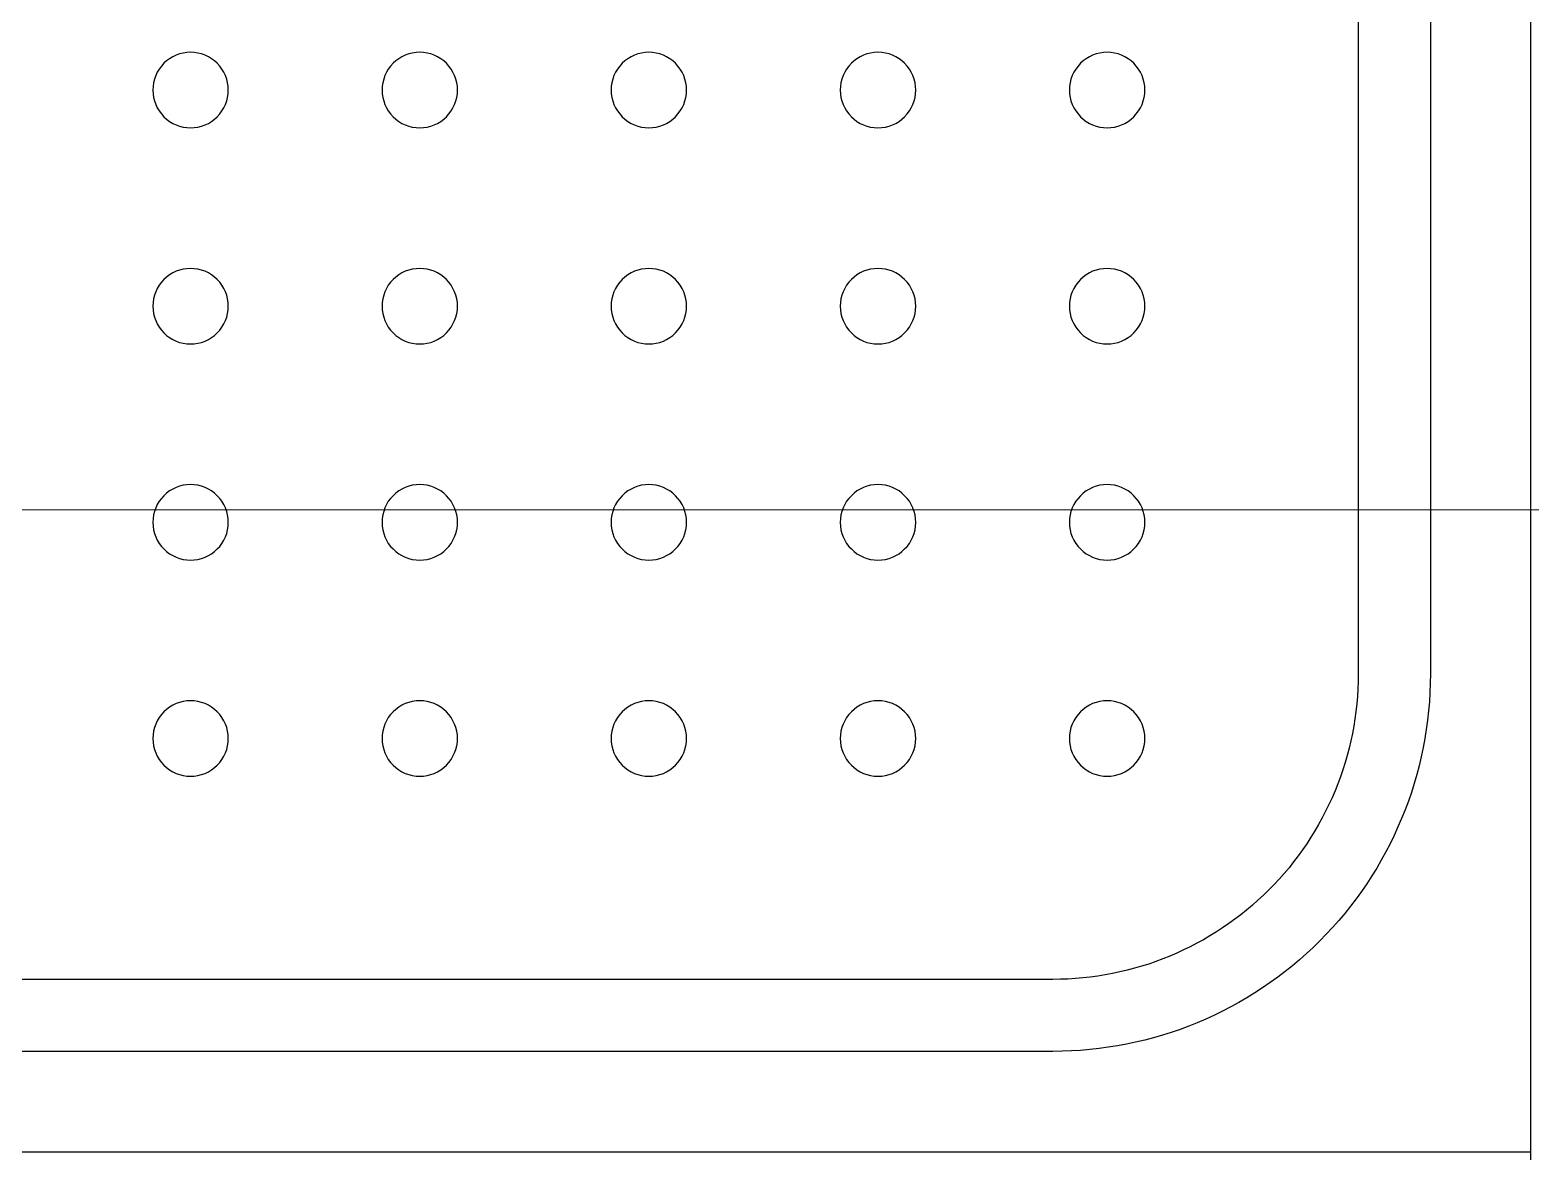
# Model space of a CAD drawing. Header units: millimetres. Extents: x -159872 to 386485, y -250577 to 158966.
# Drawn here: x 159005.1 to 159125.1, y 9979.2 to 10068.9 of the extents above; entities that cross this region are included whole.
import ezdxf

# ---------------------------------------------------------------- set-up
doc = ezdxf.new("R2010")
doc.units = ezdxf.units.MM
doc.layers.get('0').update_dxf_attribs({"lineweight": 25})
doc.layers.add('LDS-equipment-kitchen equipment', color=3, linetype='Continuous', lineweight=13)

# ---------------------------------------------------------------- blocks, each defined once
blk = doc.blocks.new('A$C41f9af21')
at = {"lineweight": 25, "transparency": 33554687}
for points in [[(497, 0, 0), (497, 714, 0)], [(483.2, 488.59, 0), (483.2, 395.22, 0)], [(488.96, 488.59, 0), (488.96, 395.22, 0)], [(458.78, 370.8, 0), (149.13, 370.8, 0)], [(458.78, 365.04, 0), (149.13, 365.04, 0)], [(497, 357, 0), (110.91, 357, 0)], [(497, 357, 0), (110.91, 357, 0)]]:
    blk.add_polyline3d(points, dxfattribs=at)
at = {"lineweight": 25}
for points in [[(386.83, 441.9, 0), (386.84, 441.61, 0), (386.89, 441.31, 0), (386.96, 441.03, 0), (387.06, 440.75, 0), (387.18, 440.48, 0), (387.34, 440.23, 0), (387.51, 439.99, 0), (387.71, 439.77, 0), (387.93, 439.57, 0), (388.17, 439.39, 0), (388.42, 439.24, 0), (388.69, 439.11, 0), (388.97, 439.01, 0), (389.26, 438.94, 0), (389.55, 438.9, 0), (389.85, 438.88, 0), (390.14, 438.9, 0), (390.43, 438.94, 0), (390.72, 439.01, 0), (391, 439.11, 0), (391.27, 439.24, 0), (391.52, 439.39, 0), (391.76, 439.57, 0), (391.98, 439.77, 0), (392.18, 439.99, 0), (392.35, 440.23, 0), (392.51, 440.48, 0), (392.63, 440.75, 0), (392.73, 441.03, 0), (392.8, 441.31, 0), (392.85, 441.61, 0), (392.86, 441.9, 0), (392.85, 442.2, 0), (392.8, 442.49, 0), (392.73, 442.78, 0), (392.63, 443.06, 0), (392.51, 443.32, 0), (392.35, 443.58, 0), (392.18, 443.82, 0), (391.98, 444.04, 0), (391.76, 444.23, 0), (391.52, 444.41, 0), (391.27, 444.56, 0), (391, 444.69, 0), (390.72, 444.79, 0), (390.43, 444.86, 0), (390.14, 444.91, 0), (389.85, 444.92, 0), (389.55, 444.91, 0), (389.26, 444.86, 0), (388.97, 444.79, 0), (388.69, 444.69, 0), (388.42, 444.56, 0), (388.17, 444.41, 0), (387.93, 444.23, 0), (387.71, 444.04, 0), (387.51, 443.82, 0), (387.34, 443.58, 0), (387.18, 443.32, 0), (387.06, 443.06, 0), (386.96, 442.78, 0), (386.89, 442.49, 0), (386.84, 442.2, 0), (386.83, 441.9, 0)], [(405.15, 441.9, 0), (405.16, 441.61, 0), (405.2, 441.31, 0), (405.28, 441.03, 0), (405.38, 440.75, 0), (405.5, 440.48, 0), (405.65, 440.23, 0), (405.83, 439.99, 0), (406.03, 439.77, 0), (406.25, 439.57, 0), (406.49, 439.39, 0), (406.74, 439.24, 0), (407.01, 439.11, 0), (407.29, 439.01, 0), (407.57, 438.94, 0), (407.87, 438.9, 0), (408.16, 438.88, 0), (408.46, 438.9, 0), (408.75, 438.94, 0), (409.04, 439.01, 0), (409.32, 439.11, 0), (409.59, 439.24, 0), (409.84, 439.39, 0), (410.08, 439.57, 0), (410.3, 439.77, 0), (410.5, 439.99, 0), (410.67, 440.23, 0), (410.82, 440.48, 0), (410.95, 440.75, 0), (411.05, 441.03, 0), (411.12, 441.31, 0), (411.17, 441.61, 0), (411.18, 441.9, 0), (411.17, 442.2, 0), (411.12, 442.49, 0), (411.05, 442.78, 0), (410.95, 443.06, 0), (410.82, 443.32, 0), (410.67, 443.58, 0), (410.5, 443.82, 0), (410.3, 444.04, 0), (410.08, 444.23, 0), (409.84, 444.41, 0), (409.59, 444.56, 0), (409.32, 444.69, 0), (409.04, 444.79, 0), (408.75, 444.86, 0), (408.46, 444.91, 0), (408.16, 444.92, 0), (407.87, 444.91, 0), (407.57, 444.86, 0), (407.29, 444.79, 0), (407.01, 444.69, 0), (406.74, 444.56, 0), (406.49, 444.41, 0), (406.25, 444.23, 0), (406.03, 444.04, 0), (405.83, 443.82, 0), (405.65, 443.58, 0), (405.5, 443.32, 0), (405.38, 443.06, 0), (405.28, 442.78, 0), (405.2, 442.49, 0), (405.16, 442.2, 0), (405.15, 441.9, 0)], [(423.46, 441.9, 0), (423.48, 441.61, 0), (423.52, 441.31, 0), (423.59, 441.03, 0), (423.69, 440.75, 0), (423.82, 440.48, 0), (423.97, 440.23, 0), (424.15, 439.99, 0), (424.35, 439.77, 0), (424.57, 439.57, 0), (424.81, 439.39, 0), (425.06, 439.24, 0), (425.33, 439.11, 0), (425.61, 439.01, 0), (425.89, 438.94, 0), (426.19, 438.9, 0), (426.48, 438.88, 0), (426.78, 438.9, 0), (427.07, 438.94, 0), (427.36, 439.01, 0), (427.64, 439.11, 0), (427.9, 439.24, 0), (428.16, 439.39, 0), (428.4, 439.57, 0), (428.62, 439.77, 0), (428.81, 439.99, 0), (428.99, 440.23, 0), (429.14, 440.48, 0), (429.27, 440.75, 0), (429.37, 441.03, 0), (429.44, 441.31, 0), (429.48, 441.61, 0), (429.5, 441.9, 0), (429.48, 442.2, 0), (429.44, 442.49, 0), (429.37, 442.78, 0), (429.27, 443.06, 0), (429.14, 443.32, 0), (428.99, 443.58, 0), (428.81, 443.82, 0), (428.62, 444.04, 0), (428.4, 444.23, 0), (428.16, 444.41, 0), (427.9, 444.56, 0), (427.64, 444.69, 0), (427.36, 444.79, 0), (427.07, 444.86, 0), (426.78, 444.91, 0), (426.48, 444.92, 0), (426.19, 444.91, 0), (425.89, 444.86, 0), (425.61, 444.79, 0), (425.33, 444.69, 0), (425.06, 444.56, 0), (424.81, 444.41, 0), (424.57, 444.23, 0), (424.35, 444.04, 0), (424.15, 443.82, 0), (423.97, 443.58, 0), (423.82, 443.32, 0), (423.69, 443.06, 0), (423.59, 442.78, 0), (423.52, 442.49, 0), (423.48, 442.2, 0), (423.46, 441.9, 0)], [(441.78, 441.9, 0), (441.8, 441.61, 0), (441.84, 441.31, 0), (441.91, 441.03, 0), (442.01, 440.75, 0), (442.14, 440.48, 0), (442.29, 440.23, 0), (442.47, 439.99, 0), (442.67, 439.77, 0), (442.89, 439.57, 0), (443.12, 439.39, 0), (443.38, 439.24, 0), (443.64, 439.11, 0), (443.92, 439.01, 0), (444.21, 438.94, 0), (444.5, 438.9, 0), (444.8, 438.88, 0), (445.1, 438.9, 0), (445.39, 438.94, 0), (445.68, 439.01, 0), (445.95, 439.11, 0), (446.22, 439.24, 0), (446.48, 439.39, 0), (446.71, 439.57, 0), (446.93, 439.77, 0), (447.13, 439.99, 0), (447.31, 440.23, 0), (447.46, 440.48, 0), (447.59, 440.75, 0), (447.69, 441.03, 0), (447.76, 441.31, 0), (447.8, 441.61, 0), (447.82, 441.9, 0), (447.8, 442.2, 0), (447.76, 442.49, 0), (447.69, 442.78, 0), (447.59, 443.06, 0), (447.46, 443.32, 0), (447.31, 443.58, 0), (447.13, 443.82, 0), (446.93, 444.04, 0), (446.71, 444.23, 0), (446.48, 444.41, 0), (446.22, 444.56, 0), (445.95, 444.69, 0), (445.68, 444.79, 0), (445.39, 444.86, 0), (445.1, 444.91, 0), (444.8, 444.92, 0), (444.5, 444.91, 0), (444.21, 444.86, 0), (443.92, 444.79, 0), (443.64, 444.69, 0), (443.38, 444.56, 0), (443.12, 444.41, 0), (442.89, 444.23, 0), (442.67, 444.04, 0), (442.47, 443.82, 0), (442.29, 443.58, 0), (442.14, 443.32, 0), (442.01, 443.06, 0), (441.91, 442.78, 0), (441.84, 442.49, 0), (441.8, 442.2, 0), (441.78, 441.9, 0)], [(460.1, 441.9, 0), (460.11, 441.61, 0), (460.16, 441.31, 0), (460.23, 441.03, 0), (460.33, 440.75, 0), (460.46, 440.48, 0), (460.61, 440.23, 0), (460.79, 439.99, 0), (460.98, 439.77, 0), (461.2, 439.57, 0), (461.44, 439.39, 0), (461.7, 439.24, 0), (461.96, 439.11, 0), (462.24, 439.01, 0), (462.53, 438.94, 0), (462.82, 438.9, 0), (463.12, 438.88, 0), (463.41, 438.9, 0), (463.71, 438.94, 0), (463.99, 439.01, 0), (464.27, 439.11, 0), (464.54, 439.24, 0), (464.79, 439.39, 0), (465.03, 439.57, 0), (465.25, 439.77, 0), (465.45, 439.99, 0), (465.63, 440.23, 0), (465.78, 440.48, 0), (465.91, 440.75, 0), (466.01, 441.03, 0), (466.08, 441.31, 0), (466.12, 441.61, 0), (466.14, 441.9, 0), (466.12, 442.2, 0), (466.08, 442.49, 0), (466.01, 442.78, 0), (465.91, 443.06, 0), (465.78, 443.32, 0), (465.63, 443.58, 0), (465.45, 443.82, 0), (465.25, 444.04, 0), (465.03, 444.23, 0), (464.79, 444.41, 0), (464.54, 444.56, 0), (464.27, 444.69, 0), (463.99, 444.79, 0), (463.71, 444.86, 0), (463.41, 444.91, 0), (463.12, 444.92, 0), (462.82, 444.91, 0), (462.53, 444.86, 0), (462.24, 444.79, 0), (461.96, 444.69, 0), (461.7, 444.56, 0), (461.44, 444.41, 0), (461.2, 444.23, 0), (460.98, 444.04, 0), (460.79, 443.82, 0), (460.61, 443.58, 0), (460.46, 443.32, 0), (460.33, 443.06, 0), (460.23, 442.78, 0), (460.16, 442.49, 0), (460.11, 442.2, 0), (460.1, 441.9, 0)], [(386.83, 424.62, 0), (386.84, 424.32, 0), (386.89, 424.03, 0), (386.96, 423.74, 0), (387.06, 423.47, 0), (387.18, 423.2, 0), (387.34, 422.94, 0), (387.51, 422.71, 0), (387.71, 422.49, 0), (387.93, 422.29, 0), (388.17, 422.11, 0), (388.42, 421.96, 0), (388.69, 421.83, 0), (388.97, 421.73, 0), (389.26, 421.66, 0), (389.55, 421.62, 0), (389.85, 421.6, 0), (390.14, 421.62, 0), (390.43, 421.66, 0), (390.72, 421.73, 0), (391, 421.83, 0), (391.27, 421.96, 0), (391.52, 422.11, 0), (391.76, 422.29, 0), (391.98, 422.49, 0), (392.18, 422.71, 0), (392.35, 422.94, 0), (392.51, 423.2, 0), (392.63, 423.47, 0), (392.73, 423.74, 0), (392.8, 424.03, 0), (392.85, 424.32, 0), (392.86, 424.62, 0), (392.85, 424.92, 0), (392.8, 425.21, 0), (392.73, 425.5, 0), (392.63, 425.78, 0), (392.51, 426.04, 0), (392.35, 426.3, 0), (392.18, 426.54, 0), (391.98, 426.75, 0), (391.76, 426.95, 0), (391.52, 427.13, 0), (391.27, 427.28, 0), (391, 427.41, 0), (390.72, 427.51, 0), (390.43, 427.58, 0), (390.14, 427.62, 0), (389.85, 427.64, 0), (389.55, 427.62, 0), (389.26, 427.58, 0), (388.97, 427.51, 0), (388.69, 427.41, 0), (388.42, 427.28, 0), (388.17, 427.13, 0), (387.93, 426.95, 0), (387.71, 426.75, 0), (387.51, 426.54, 0), (387.34, 426.3, 0), (387.18, 426.04, 0), (387.06, 425.78, 0), (386.96, 425.5, 0), (386.89, 425.21, 0), (386.84, 424.92, 0), (386.83, 424.62, 0)], [(405.15, 424.62, 0), (405.16, 424.32, 0), (405.2, 424.03, 0), (405.28, 423.74, 0), (405.38, 423.47, 0), (405.5, 423.2, 0), (405.65, 422.94, 0), (405.83, 422.71, 0), (406.03, 422.49, 0), (406.25, 422.29, 0), (406.49, 422.11, 0), (406.74, 421.96, 0), (407.01, 421.83, 0), (407.29, 421.73, 0), (407.57, 421.66, 0), (407.87, 421.62, 0), (408.16, 421.6, 0), (408.46, 421.62, 0), (408.75, 421.66, 0), (409.04, 421.73, 0), (409.32, 421.83, 0), (409.59, 421.96, 0), (409.84, 422.11, 0), (410.08, 422.29, 0), (410.3, 422.49, 0), (410.5, 422.71, 0), (410.67, 422.94, 0), (410.82, 423.2, 0), (410.95, 423.47, 0), (411.05, 423.74, 0), (411.12, 424.03, 0), (411.17, 424.32, 0), (411.18, 424.62, 0), (411.17, 424.92, 0), (411.12, 425.21, 0), (411.05, 425.5, 0), (410.95, 425.78, 0), (410.82, 426.04, 0), (410.67, 426.3, 0), (410.5, 426.54, 0), (410.3, 426.75, 0), (410.08, 426.95, 0), (409.84, 427.13, 0), (409.59, 427.28, 0), (409.32, 427.41, 0), (409.04, 427.51, 0), (408.75, 427.58, 0), (408.46, 427.62, 0), (408.16, 427.64, 0), (407.87, 427.62, 0), (407.57, 427.58, 0), (407.29, 427.51, 0), (407.01, 427.41, 0), (406.74, 427.28, 0), (406.49, 427.13, 0), (406.25, 426.95, 0), (406.03, 426.75, 0), (405.83, 426.54, 0), (405.65, 426.3, 0), (405.5, 426.04, 0), (405.38, 425.78, 0), (405.28, 425.5, 0), (405.2, 425.21, 0), (405.16, 424.92, 0), (405.15, 424.62, 0)], [(423.46, 424.62, 0), (423.48, 424.32, 0), (423.52, 424.03, 0), (423.59, 423.74, 0), (423.69, 423.47, 0), (423.82, 423.2, 0), (423.97, 422.94, 0), (424.15, 422.71, 0), (424.35, 422.49, 0), (424.57, 422.29, 0), (424.81, 422.11, 0), (425.06, 421.96, 0), (425.33, 421.83, 0), (425.61, 421.73, 0), (425.89, 421.66, 0), (426.19, 421.62, 0), (426.48, 421.6, 0), (426.78, 421.62, 0), (427.07, 421.66, 0), (427.36, 421.73, 0), (427.64, 421.83, 0), (427.9, 421.96, 0), (428.16, 422.11, 0), (428.4, 422.29, 0), (428.62, 422.49, 0), (428.81, 422.71, 0), (428.99, 422.94, 0), (429.14, 423.2, 0), (429.27, 423.47, 0), (429.37, 423.74, 0), (429.44, 424.03, 0), (429.48, 424.32, 0), (429.5, 424.62, 0), (429.48, 424.92, 0), (429.44, 425.21, 0), (429.37, 425.5, 0), (429.27, 425.78, 0), (429.14, 426.04, 0), (428.99, 426.3, 0), (428.81, 426.54, 0), (428.62, 426.75, 0), (428.4, 426.95, 0), (428.16, 427.13, 0), (427.9, 427.28, 0), (427.64, 427.41, 0), (427.36, 427.51, 0), (427.07, 427.58, 0), (426.78, 427.62, 0), (426.48, 427.64, 0), (426.19, 427.62, 0), (425.89, 427.58, 0), (425.61, 427.51, 0), (425.33, 427.41, 0), (425.06, 427.28, 0), (424.81, 427.13, 0), (424.57, 426.95, 0), (424.35, 426.75, 0), (424.15, 426.54, 0), (423.97, 426.3, 0), (423.82, 426.04, 0), (423.69, 425.78, 0), (423.59, 425.5, 0), (423.52, 425.21, 0), (423.48, 424.92, 0), (423.46, 424.62, 0)], [(441.78, 424.62, 0), (441.8, 424.32, 0), (441.84, 424.03, 0), (441.91, 423.74, 0), (442.01, 423.47, 0), (442.14, 423.2, 0), (442.29, 422.94, 0), (442.47, 422.71, 0), (442.67, 422.49, 0), (442.89, 422.29, 0), (443.12, 422.11, 0), (443.38, 421.96, 0), (443.64, 421.83, 0), (443.92, 421.73, 0), (444.21, 421.66, 0), (444.5, 421.62, 0), (444.8, 421.6, 0), (445.1, 421.62, 0), (445.39, 421.66, 0), (445.68, 421.73, 0), (445.95, 421.83, 0), (446.22, 421.96, 0), (446.48, 422.11, 0), (446.71, 422.29, 0), (446.93, 422.49, 0), (447.13, 422.71, 0), (447.31, 422.94, 0), (447.46, 423.2, 0), (447.59, 423.47, 0), (447.69, 423.74, 0), (447.76, 424.03, 0), (447.8, 424.32, 0), (447.82, 424.62, 0), (447.8, 424.92, 0), (447.76, 425.21, 0), (447.69, 425.5, 0), (447.59, 425.78, 0), (447.46, 426.04, 0), (447.31, 426.3, 0), (447.13, 426.54, 0), (446.93, 426.75, 0), (446.71, 426.95, 0), (446.48, 427.13, 0), (446.22, 427.28, 0), (445.95, 427.41, 0), (445.68, 427.51, 0), (445.39, 427.58, 0), (445.1, 427.62, 0), (444.8, 427.64, 0), (444.5, 427.62, 0), (444.21, 427.58, 0), (443.92, 427.51, 0), (443.64, 427.41, 0), (443.38, 427.28, 0), (443.12, 427.13, 0), (442.89, 426.95, 0), (442.67, 426.75, 0), (442.47, 426.54, 0), (442.29, 426.3, 0), (442.14, 426.04, 0), (442.01, 425.78, 0), (441.91, 425.5, 0), (441.84, 425.21, 0), (441.8, 424.92, 0), (441.78, 424.62, 0)], [(460.1, 424.62, 0), (460.11, 424.32, 0), (460.16, 424.03, 0), (460.23, 423.74, 0), (460.33, 423.47, 0), (460.46, 423.2, 0), (460.61, 422.94, 0), (460.79, 422.71, 0), (460.98, 422.49, 0), (461.2, 422.29, 0), (461.44, 422.11, 0), (461.7, 421.96, 0), (461.96, 421.83, 0), (462.24, 421.73, 0), (462.53, 421.66, 0), (462.82, 421.62, 0), (463.12, 421.6, 0), (463.41, 421.62, 0), (463.71, 421.66, 0), (463.99, 421.73, 0), (464.27, 421.83, 0), (464.54, 421.96, 0), (464.79, 422.11, 0), (465.03, 422.29, 0), (465.25, 422.49, 0), (465.45, 422.71, 0), (465.63, 422.94, 0), (465.78, 423.2, 0), (465.91, 423.47, 0), (466.01, 423.74, 0), (466.08, 424.03, 0), (466.12, 424.32, 0), (466.14, 424.62, 0), (466.12, 424.92, 0), (466.08, 425.21, 0), (466.01, 425.5, 0), (465.91, 425.78, 0), (465.78, 426.04, 0), (465.63, 426.3, 0), (465.45, 426.54, 0), (465.25, 426.75, 0), (465.03, 426.95, 0), (464.79, 427.13, 0), (464.54, 427.28, 0), (464.27, 427.41, 0), (463.99, 427.51, 0), (463.71, 427.58, 0), (463.41, 427.62, 0), (463.12, 427.64, 0), (462.82, 427.62, 0), (462.53, 427.58, 0), (462.24, 427.51, 0), (461.96, 427.41, 0), (461.7, 427.28, 0), (461.44, 427.13, 0), (461.2, 426.95, 0), (460.98, 426.75, 0), (460.79, 426.54, 0), (460.61, 426.3, 0), (460.46, 426.04, 0), (460.33, 425.78, 0), (460.23, 425.5, 0), (460.16, 425.21, 0), (460.11, 424.92, 0), (460.1, 424.62, 0)], [(386.83, 407.34, 0), (386.84, 407.04, 0), (386.89, 406.75, 0), (386.96, 406.46, 0), (387.06, 406.18, 0), (387.18, 405.92, 0), (387.34, 405.66, 0), (387.51, 405.42, 0), (387.71, 405.21, 0), (387.93, 405.01, 0), (388.17, 404.83, 0), (388.42, 404.68, 0), (388.69, 404.55, 0), (388.97, 404.45, 0), (389.26, 404.38, 0), (389.55, 404.34, 0), (389.85, 404.32, 0), (390.14, 404.34, 0), (390.43, 404.38, 0), (390.72, 404.45, 0), (391, 404.55, 0), (391.27, 404.68, 0), (391.52, 404.83, 0), (391.76, 405.01, 0), (391.98, 405.21, 0), (392.18, 405.42, 0), (392.35, 405.66, 0), (392.51, 405.92, 0), (392.63, 406.18, 0), (392.73, 406.46, 0), (392.8, 406.75, 0), (392.85, 407.04, 0), (392.86, 407.34, 0), (392.85, 407.64, 0), (392.8, 407.93, 0), (392.73, 408.22, 0), (392.63, 408.49, 0), (392.51, 408.76, 0), (392.35, 409.02, 0), (392.18, 409.25, 0), (391.98, 409.47, 0), (391.76, 409.67, 0), (391.52, 409.85, 0), (391.27, 410, 0), (391, 410.13, 0), (390.72, 410.23, 0), (390.43, 410.3, 0), (390.14, 410.34, 0), (389.85, 410.36, 0), (389.55, 410.34, 0), (389.26, 410.3, 0), (388.97, 410.23, 0), (388.69, 410.13, 0), (388.42, 410, 0), (388.17, 409.85, 0), (387.93, 409.67, 0), (387.71, 409.47, 0), (387.51, 409.25, 0), (387.34, 409.02, 0), (387.18, 408.76, 0), (387.06, 408.49, 0), (386.96, 408.22, 0), (386.89, 407.93, 0), (386.84, 407.64, 0), (386.83, 407.34, 0)], [(405.15, 407.34, 0), (405.16, 407.04, 0), (405.2, 406.75, 0), (405.28, 406.46, 0), (405.38, 406.18, 0), (405.5, 405.92, 0), (405.65, 405.66, 0), (405.83, 405.42, 0), (406.03, 405.21, 0), (406.25, 405.01, 0), (406.49, 404.83, 0), (406.74, 404.68, 0), (407.01, 404.55, 0), (407.29, 404.45, 0), (407.57, 404.38, 0), (407.87, 404.34, 0), (408.16, 404.32, 0), (408.46, 404.34, 0), (408.75, 404.38, 0), (409.04, 404.45, 0), (409.32, 404.55, 0), (409.59, 404.68, 0), (409.84, 404.83, 0), (410.08, 405.01, 0), (410.3, 405.21, 0), (410.5, 405.42, 0), (410.67, 405.66, 0), (410.82, 405.92, 0), (410.95, 406.18, 0), (411.05, 406.46, 0), (411.12, 406.75, 0), (411.17, 407.04, 0), (411.18, 407.34, 0), (411.17, 407.64, 0), (411.12, 407.93, 0), (411.05, 408.22, 0), (410.95, 408.49, 0), (410.82, 408.76, 0), (410.67, 409.02, 0), (410.5, 409.25, 0), (410.3, 409.47, 0), (410.08, 409.67, 0), (409.84, 409.85, 0), (409.59, 410, 0), (409.32, 410.13, 0), (409.04, 410.23, 0), (408.75, 410.3, 0), (408.46, 410.34, 0), (408.16, 410.36, 0), (407.87, 410.34, 0), (407.57, 410.3, 0), (407.29, 410.23, 0), (407.01, 410.13, 0), (406.74, 410, 0), (406.49, 409.85, 0), (406.25, 409.67, 0), (406.03, 409.47, 0), (405.83, 409.25, 0), (405.65, 409.02, 0), (405.5, 408.76, 0), (405.38, 408.49, 0), (405.28, 408.22, 0), (405.2, 407.93, 0), (405.16, 407.64, 0), (405.15, 407.34, 0)], [(423.46, 407.34, 0), (423.48, 407.04, 0), (423.52, 406.75, 0), (423.59, 406.46, 0), (423.69, 406.18, 0), (423.82, 405.92, 0), (423.97, 405.66, 0), (424.15, 405.42, 0), (424.35, 405.21, 0), (424.57, 405.01, 0), (424.81, 404.83, 0), (425.06, 404.68, 0), (425.33, 404.55, 0), (425.61, 404.45, 0), (425.89, 404.38, 0), (426.19, 404.34, 0), (426.48, 404.32, 0), (426.78, 404.34, 0), (427.07, 404.38, 0), (427.36, 404.45, 0), (427.64, 404.55, 0), (427.9, 404.68, 0), (428.16, 404.83, 0), (428.4, 405.01, 0), (428.62, 405.21, 0), (428.81, 405.42, 0), (428.99, 405.66, 0), (429.14, 405.92, 0), (429.27, 406.18, 0), (429.37, 406.46, 0), (429.44, 406.75, 0), (429.48, 407.04, 0), (429.5, 407.34, 0), (429.48, 407.64, 0), (429.44, 407.93, 0), (429.37, 408.22, 0), (429.27, 408.49, 0), (429.14, 408.76, 0), (428.99, 409.02, 0), (428.81, 409.25, 0), (428.62, 409.47, 0), (428.4, 409.67, 0), (428.16, 409.85, 0), (427.9, 410, 0), (427.64, 410.13, 0), (427.36, 410.23, 0), (427.07, 410.3, 0), (426.78, 410.34, 0), (426.48, 410.36, 0), (426.19, 410.34, 0), (425.89, 410.3, 0), (425.61, 410.23, 0), (425.33, 410.13, 0), (425.06, 410, 0), (424.81, 409.85, 0), (424.57, 409.67, 0), (424.35, 409.47, 0), (424.15, 409.25, 0), (423.97, 409.02, 0), (423.82, 408.76, 0), (423.69, 408.49, 0), (423.59, 408.22, 0), (423.52, 407.93, 0), (423.48, 407.64, 0), (423.46, 407.34, 0)], [(441.78, 407.34, 0), (441.8, 407.04, 0), (441.84, 406.75, 0), (441.91, 406.46, 0), (442.01, 406.18, 0), (442.14, 405.92, 0), (442.29, 405.66, 0), (442.47, 405.42, 0), (442.67, 405.21, 0), (442.89, 405.01, 0), (443.12, 404.83, 0), (443.38, 404.68, 0), (443.64, 404.55, 0), (443.92, 404.45, 0), (444.21, 404.38, 0), (444.5, 404.34, 0), (444.8, 404.32, 0), (445.1, 404.34, 0), (445.39, 404.38, 0), (445.68, 404.45, 0), (445.95, 404.55, 0), (446.22, 404.68, 0), (446.48, 404.83, 0), (446.71, 405.01, 0), (446.93, 405.21, 0), (447.13, 405.42, 0), (447.31, 405.66, 0), (447.46, 405.92, 0), (447.59, 406.18, 0), (447.69, 406.46, 0), (447.76, 406.75, 0), (447.8, 407.04, 0), (447.82, 407.34, 0), (447.8, 407.64, 0), (447.76, 407.93, 0), (447.69, 408.22, 0), (447.59, 408.49, 0), (447.46, 408.76, 0), (447.31, 409.02, 0), (447.13, 409.25, 0), (446.93, 409.47, 0), (446.71, 409.67, 0), (446.48, 409.85, 0), (446.22, 410, 0), (445.95, 410.13, 0), (445.68, 410.23, 0), (445.39, 410.3, 0), (445.1, 410.34, 0), (444.8, 410.36, 0), (444.5, 410.34, 0), (444.21, 410.3, 0), (443.92, 410.23, 0), (443.64, 410.13, 0), (443.38, 410, 0), (443.12, 409.85, 0), (442.89, 409.67, 0), (442.67, 409.47, 0), (442.47, 409.25, 0), (442.29, 409.02, 0), (442.14, 408.76, 0), (442.01, 408.49, 0), (441.91, 408.22, 0), (441.84, 407.93, 0), (441.8, 407.64, 0), (441.78, 407.34, 0)], [(460.1, 407.34, 0), (460.11, 407.04, 0), (460.16, 406.75, 0), (460.23, 406.46, 0), (460.33, 406.18, 0), (460.46, 405.92, 0), (460.61, 405.66, 0), (460.79, 405.42, 0), (460.98, 405.21, 0), (461.2, 405.01, 0), (461.44, 404.83, 0), (461.7, 404.68, 0), (461.96, 404.55, 0), (462.24, 404.45, 0), (462.53, 404.38, 0), (462.82, 404.34, 0), (463.12, 404.32, 0), (463.41, 404.34, 0), (463.71, 404.38, 0), (463.99, 404.45, 0), (464.27, 404.55, 0), (464.54, 404.68, 0), (464.79, 404.83, 0), (465.03, 405.01, 0), (465.25, 405.21, 0), (465.45, 405.42, 0), (465.63, 405.66, 0), (465.78, 405.92, 0), (465.91, 406.18, 0), (466.01, 406.46, 0), (466.08, 406.75, 0), (466.12, 407.04, 0), (466.14, 407.34, 0), (466.12, 407.64, 0), (466.08, 407.93, 0), (466.01, 408.22, 0), (465.91, 408.49, 0), (465.78, 408.76, 0), (465.63, 409.02, 0), (465.45, 409.25, 0), (465.25, 409.47, 0), (465.03, 409.67, 0), (464.79, 409.85, 0), (464.54, 410, 0), (464.27, 410.13, 0), (463.99, 410.23, 0), (463.71, 410.3, 0), (463.41, 410.34, 0), (463.12, 410.36, 0), (462.82, 410.34, 0), (462.53, 410.3, 0), (462.24, 410.23, 0), (461.96, 410.13, 0), (461.7, 410, 0), (461.44, 409.85, 0), (461.2, 409.67, 0), (460.98, 409.47, 0), (460.79, 409.25, 0), (460.61, 409.02, 0), (460.46, 408.76, 0), (460.33, 408.49, 0), (460.23, 408.22, 0), (460.16, 407.93, 0), (460.11, 407.64, 0), (460.1, 407.34, 0)], [(488.96, 395.22, 0), (488.95, 394.48, 0), (488.92, 393.74, 0), (488.88, 393, 0), (488.82, 392.26, 0), (488.73, 391.52, 0), (488.63, 390.79, 0), (488.52, 390.06, 0), (488.38, 389.33, 0), (488.23, 388.6, 0), (488.06, 387.88, 0), (487.87, 387.17, 0), (487.66, 386.46, 0), (487.44, 385.75, 0), (487.2, 385.05, 0), (486.94, 384.36, 0), (486.66, 383.67, 0), (486.37, 382.99, 0), (486.06, 382.31, 0), (485.74, 381.65, 0), (485.4, 380.99, 0), (485.04, 380.34, 0), (484.67, 379.7, 0), (484.28, 379.07, 0), (483.88, 378.45, 0), (483.46, 377.84, 0), (483.02, 377.24, 0), (482.57, 376.65, 0), (482.11, 376.07, 0), (481.63, 375.51, 0), (481.14, 374.95, 0), (480.64, 374.41, 0), (480.12, 373.88, 0), (479.59, 373.36, 0), (479.05, 372.86, 0), (478.49, 372.37, 0), (477.93, 371.89, 0), (477.35, 371.43, 0), (476.76, 370.98, 0), (476.16, 370.54, 0), (475.55, 370.13, 0), (474.93, 369.72, 0), (474.3, 369.33, 0), (473.66, 368.96, 0), (473.01, 368.6, 0), (472.35, 368.26, 0), (471.69, 367.94, 0), (471.01, 367.63, 0), (470.33, 367.34, 0), (469.64, 367.06, 0), (468.95, 366.8, 0), (468.25, 366.56, 0), (467.54, 366.34, 0), (466.83, 366.13, 0), (466.12, 365.94, 0), (465.4, 365.77, 0), (464.67, 365.62, 0), (463.94, 365.48, 0), (463.21, 365.37, 0), (462.48, 365.27, 0), (461.74, 365.19, 0), (461, 365.12, 0), (460.27, 365.08, 0), (459.53, 365.05, 0), (458.78, 365.04, 0)], [(483.2, 395.22, 0), (483.19, 394.62, 0), (483.17, 394.02, 0), (483.13, 393.42, 0), (483.08, 392.82, 0), (483.01, 392.23, 0), (482.93, 391.63, 0), (482.84, 391.04, 0), (482.73, 390.45, 0), (482.61, 389.87, 0), (482.47, 389.28, 0), (482.31, 388.7, 0), (482.15, 388.13, 0), (481.97, 387.56, 0), (481.77, 386.99, 0), (481.56, 386.43, 0), (481.34, 385.87, 0), (481.1, 385.32, 0), (480.85, 384.78, 0), (480.59, 384.24, 0), (480.32, 383.71, 0), (480.03, 383.18, 0), (479.72, 382.67, 0), (479.41, 382.16, 0), (479.08, 381.65, 0), (478.74, 381.16, 0), (478.39, 380.67, 0), (478.03, 380.2, 0), (477.66, 379.73, 0), (477.27, 379.27, 0), (476.87, 378.82, 0), (476.47, 378.38, 0), (476.05, 377.95, 0), (475.62, 377.53, 0), (475.18, 377.13, 0), (474.73, 376.73, 0), (474.27, 376.34, 0), (473.8, 375.97, 0), (473.33, 375.61, 0), (472.84, 375.26, 0), (472.35, 374.92, 0), (471.85, 374.59, 0), (471.34, 374.28, 0), (470.82, 373.97, 0), (470.29, 373.69, 0), (469.76, 373.41, 0), (469.22, 373.15, 0), (468.68, 372.9, 0), (468.13, 372.66, 0), (467.57, 372.44, 0), (467.01, 372.23, 0), (466.44, 372.03, 0), (465.87, 371.85, 0), (465.3, 371.69, 0), (464.72, 371.53, 0), (464.13, 371.4, 0), (463.55, 371.27, 0), (462.96, 371.16, 0), (462.37, 371.07, 0), (461.77, 370.99, 0), (461.18, 370.92, 0), (460.58, 370.87, 0), (459.98, 370.83, 0), (459.38, 370.81, 0), (458.78, 370.8, 0)], [(386.83, 390.06, 0), (386.84, 389.76, 0), (386.89, 389.47, 0), (386.96, 389.18, 0), (387.06, 388.9, 0), (387.18, 388.64, 0), (387.34, 388.38, 0), (387.51, 388.14, 0), (387.71, 387.92, 0), (387.93, 387.73, 0), (388.17, 387.55, 0), (388.42, 387.4, 0), (388.69, 387.27, 0), (388.97, 387.17, 0), (389.26, 387.1, 0), (389.55, 387.05, 0), (389.85, 387.04, 0), (390.14, 387.05, 0), (390.43, 387.1, 0), (390.72, 387.17, 0), (391, 387.27, 0), (391.27, 387.4, 0), (391.52, 387.55, 0), (391.76, 387.73, 0), (391.98, 387.92, 0), (392.18, 388.14, 0), (392.35, 388.38, 0), (392.51, 388.64, 0), (392.63, 388.9, 0), (392.73, 389.18, 0), (392.8, 389.47, 0), (392.85, 389.76, 0), (392.86, 390.06, 0), (392.85, 390.35, 0), (392.8, 390.65, 0), (392.73, 390.93, 0), (392.63, 391.21, 0), (392.51, 391.48, 0), (392.35, 391.73, 0), (392.18, 391.97, 0), (391.98, 392.19, 0), (391.76, 392.39, 0), (391.52, 392.57, 0), (391.27, 392.72, 0), (391, 392.85, 0), (390.72, 392.95, 0), (390.43, 393.02, 0), (390.14, 393.06, 0), (389.85, 393.08, 0), (389.55, 393.06, 0), (389.26, 393.02, 0), (388.97, 392.95, 0), (388.69, 392.85, 0), (388.42, 392.72, 0), (388.17, 392.57, 0), (387.93, 392.39, 0), (387.71, 392.19, 0), (387.51, 391.97, 0), (387.34, 391.73, 0), (387.18, 391.48, 0), (387.06, 391.21, 0), (386.96, 390.93, 0), (386.89, 390.65, 0), (386.84, 390.35, 0), (386.83, 390.06, 0)], [(405.15, 390.06, 0), (405.16, 389.76, 0), (405.2, 389.47, 0), (405.28, 389.18, 0), (405.38, 388.9, 0), (405.5, 388.64, 0), (405.65, 388.38, 0), (405.83, 388.14, 0), (406.03, 387.92, 0), (406.25, 387.73, 0), (406.49, 387.55, 0), (406.74, 387.4, 0), (407.01, 387.27, 0), (407.29, 387.17, 0), (407.57, 387.1, 0), (407.87, 387.05, 0), (408.16, 387.04, 0), (408.46, 387.05, 0), (408.75, 387.1, 0), (409.04, 387.17, 0), (409.32, 387.27, 0), (409.59, 387.4, 0), (409.84, 387.55, 0), (410.08, 387.73, 0), (410.3, 387.92, 0), (410.5, 388.14, 0), (410.67, 388.38, 0), (410.82, 388.64, 0), (410.95, 388.9, 0), (411.05, 389.18, 0), (411.12, 389.47, 0), (411.17, 389.76, 0), (411.18, 390.06, 0), (411.17, 390.35, 0), (411.12, 390.65, 0), (411.05, 390.93, 0), (410.95, 391.21, 0), (410.82, 391.48, 0), (410.67, 391.73, 0), (410.5, 391.97, 0), (410.3, 392.19, 0), (410.08, 392.39, 0), (409.84, 392.57, 0), (409.59, 392.72, 0), (409.32, 392.85, 0), (409.04, 392.95, 0), (408.75, 393.02, 0), (408.46, 393.06, 0), (408.16, 393.08, 0), (407.87, 393.06, 0), (407.57, 393.02, 0), (407.29, 392.95, 0), (407.01, 392.85, 0), (406.74, 392.72, 0), (406.49, 392.57, 0), (406.25, 392.39, 0), (406.03, 392.19, 0), (405.83, 391.97, 0), (405.65, 391.73, 0), (405.5, 391.48, 0), (405.38, 391.21, 0), (405.28, 390.93, 0), (405.2, 390.65, 0), (405.16, 390.35, 0), (405.15, 390.06, 0)], [(423.46, 390.06, 0), (423.48, 389.76, 0), (423.52, 389.47, 0), (423.59, 389.18, 0), (423.69, 388.9, 0), (423.82, 388.64, 0), (423.97, 388.38, 0), (424.15, 388.14, 0), (424.35, 387.92, 0), (424.57, 387.73, 0), (424.81, 387.55, 0), (425.06, 387.4, 0), (425.33, 387.27, 0), (425.61, 387.17, 0), (425.89, 387.1, 0), (426.19, 387.05, 0), (426.48, 387.04, 0), (426.78, 387.05, 0), (427.07, 387.1, 0), (427.36, 387.17, 0), (427.64, 387.27, 0), (427.9, 387.4, 0), (428.16, 387.55, 0), (428.4, 387.73, 0), (428.62, 387.92, 0), (428.81, 388.14, 0), (428.99, 388.38, 0), (429.14, 388.64, 0), (429.27, 388.9, 0), (429.37, 389.18, 0), (429.44, 389.47, 0), (429.48, 389.76, 0), (429.5, 390.06, 0), (429.48, 390.35, 0), (429.44, 390.65, 0), (429.37, 390.93, 0), (429.27, 391.21, 0), (429.14, 391.48, 0), (428.99, 391.73, 0), (428.81, 391.97, 0), (428.62, 392.19, 0), (428.4, 392.39, 0), (428.16, 392.57, 0), (427.9, 392.72, 0), (427.64, 392.85, 0), (427.36, 392.95, 0), (427.07, 393.02, 0), (426.78, 393.06, 0), (426.48, 393.08, 0), (426.19, 393.06, 0), (425.89, 393.02, 0), (425.61, 392.95, 0), (425.33, 392.85, 0), (425.06, 392.72, 0), (424.81, 392.57, 0), (424.57, 392.39, 0), (424.35, 392.19, 0), (424.15, 391.97, 0), (423.97, 391.73, 0), (423.82, 391.48, 0), (423.69, 391.21, 0), (423.59, 390.93, 0), (423.52, 390.65, 0), (423.48, 390.35, 0), (423.46, 390.06, 0)], [(441.78, 390.06, 0), (441.8, 389.76, 0), (441.84, 389.47, 0), (441.91, 389.18, 0), (442.01, 388.9, 0), (442.14, 388.64, 0), (442.29, 388.38, 0), (442.47, 388.14, 0), (442.67, 387.92, 0), (442.89, 387.73, 0), (443.12, 387.55, 0), (443.38, 387.4, 0), (443.64, 387.27, 0), (443.92, 387.17, 0), (444.21, 387.1, 0), (444.5, 387.05, 0), (444.8, 387.04, 0), (445.1, 387.05, 0), (445.39, 387.1, 0), (445.68, 387.17, 0), (445.95, 387.27, 0), (446.22, 387.4, 0), (446.48, 387.55, 0), (446.71, 387.73, 0), (446.93, 387.92, 0), (447.13, 388.14, 0), (447.31, 388.38, 0), (447.46, 388.64, 0), (447.59, 388.9, 0), (447.69, 389.18, 0), (447.76, 389.47, 0), (447.8, 389.76, 0), (447.82, 390.06, 0), (447.8, 390.35, 0), (447.76, 390.65, 0), (447.69, 390.93, 0), (447.59, 391.21, 0), (447.46, 391.48, 0), (447.31, 391.73, 0), (447.13, 391.97, 0), (446.93, 392.19, 0), (446.71, 392.39, 0), (446.48, 392.57, 0), (446.22, 392.72, 0), (445.95, 392.85, 0), (445.68, 392.95, 0), (445.39, 393.02, 0), (445.1, 393.06, 0), (444.8, 393.08, 0), (444.5, 393.06, 0), (444.21, 393.02, 0), (443.92, 392.95, 0), (443.64, 392.85, 0), (443.38, 392.72, 0), (443.12, 392.57, 0), (442.89, 392.39, 0), (442.67, 392.19, 0), (442.47, 391.97, 0), (442.29, 391.73, 0), (442.14, 391.48, 0), (442.01, 391.21, 0), (441.91, 390.93, 0), (441.84, 390.65, 0), (441.8, 390.35, 0), (441.78, 390.06, 0)], [(460.1, 390.06, 0), (460.11, 389.76, 0), (460.16, 389.47, 0), (460.23, 389.18, 0), (460.33, 388.9, 0), (460.46, 388.64, 0), (460.61, 388.38, 0), (460.79, 388.14, 0), (460.98, 387.92, 0), (461.2, 387.73, 0), (461.44, 387.55, 0), (461.7, 387.4, 0), (461.96, 387.27, 0), (462.24, 387.17, 0), (462.53, 387.1, 0), (462.82, 387.05, 0), (463.12, 387.04, 0), (463.41, 387.05, 0), (463.71, 387.1, 0), (463.99, 387.17, 0), (464.27, 387.27, 0), (464.54, 387.4, 0), (464.79, 387.55, 0), (465.03, 387.73, 0), (465.25, 387.92, 0), (465.45, 388.14, 0), (465.63, 388.38, 0), (465.78, 388.64, 0), (465.91, 388.9, 0), (466.01, 389.18, 0), (466.08, 389.47, 0), (466.12, 389.76, 0), (466.14, 390.06, 0), (466.12, 390.35, 0), (466.08, 390.65, 0), (466.01, 390.93, 0), (465.91, 391.21, 0), (465.78, 391.48, 0), (465.63, 391.73, 0), (465.45, 391.97, 0), (465.25, 392.19, 0), (465.03, 392.39, 0), (464.79, 392.57, 0), (464.54, 392.72, 0), (464.27, 392.85, 0), (463.99, 392.95, 0), (463.71, 393.02, 0), (463.41, 393.06, 0), (463.12, 393.08, 0), (462.82, 393.06, 0), (462.53, 393.02, 0), (462.24, 392.95, 0), (461.96, 392.85, 0), (461.7, 392.72, 0), (461.44, 392.57, 0), (461.2, 392.39, 0), (460.98, 392.19, 0), (460.79, 391.97, 0), (460.61, 391.73, 0), (460.46, 391.48, 0), (460.33, 391.21, 0), (460.23, 390.93, 0), (460.16, 390.65, 0), (460.11, 390.35, 0), (460.1, 390.06, 0)]]:
    blk.add_polyline3d(points, dxfattribs=at)
blk = doc.blocks.new('Group-410')
at = {"layer": 'LDS-equipment-kitchen equipment'}
blk.add_line((97455.18, 46488.12), (98954.63, 46488.07), dxfattribs=at)
at = {"layer": 'LDS-equipment-kitchen equipment', "rotation": 359.9999999945186}
blk.add_blockref('A$C41f9af21', (97954.62, 46079.75), dxfattribs=at)

msp = doc.modelspace()

# ---------------------------------------------------------------- block references
at = {"layer": 'LDS-equipment-kitchen equipment', "color": 7}
msp.add_blockref('Group-410', (60673.51323, -36457.51522), dxfattribs=at)

doc.saveas('drawing.dxf')
